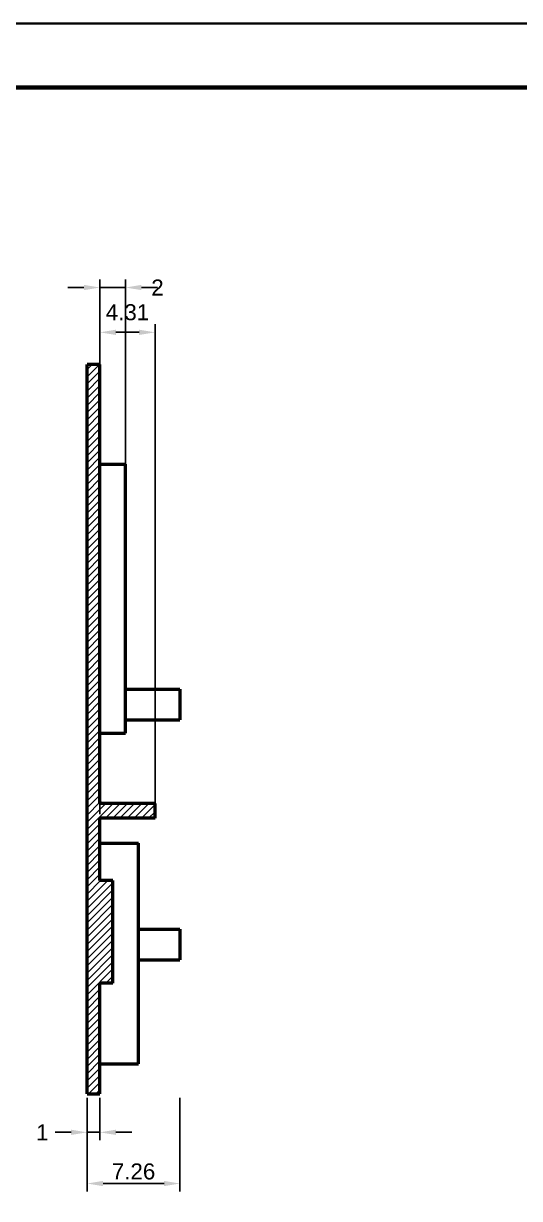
# Model space of a CAD drawing. Header units: millimetres. Extents: x 0 to 900, y 0 to 148.
# Drawn here: x 526.2 to 565, y 56.7 to 148.5 of the extents above; entities that cross this region are included whole.
import ezdxf

# ---------------------------------------------------------------- set-up
doc = ezdxf.new("R2010")
doc.units = ezdxf.units.MM
doc.header["$LTSCALE"] = 0.125
for name, color, linetype, lineweight in [('DIM', 7, 'Continuous', 18), ('FRAME', 7, 'Continuous', 70), ('SECTION_HATCH', 8, 'Continuous', 13), ('TITLE', 7, 'Continuous', 35), ('VISIBLE', 7, 'Continuous', 50)]:
    doc.layers.add(name, color=color, linetype=linetype, lineweight=lineweight)
doc.styles.add('LiberationSans', font='LiberationSans-Regular.ttf')
doc.dimstyles.new('ISO', dxfattribs={"dimscale": 0.5, "dimtxt": 2.5, "dimasz": 2.5, "dimexe": 1.25, "dimexo": 0.625, "dimtad": 1, "dimdsep": 46, "dimtxsty": 'LiberationSans', "dimcen": 0, "dimazin": 3, "dimtfac": 1, "dimtmove": 0, "dimatfit": 3})

msp = doc.modelspace()

# ---------------------------------------------------------------- hatches: boundary and pattern name
at = {"layer": 'SECTION_HATCH'}
h = msp.add_hatch(dxfattribs=at)
h.set_pattern_fill('ANSI31', scale=0.125)
h.paths.add_polyline_path([(532.2, 64.9), (532.15, 64.9), (532.1, 64.9), (532.05, 64.9), (532, 64.9), (531.95, 64.9), (531.9, 64.9), (531.85, 64.9), (531.8, 64.9), (531.75, 64.9), (531.7, 64.9), (531.65, 64.9), (531.6, 64.9), (531.55, 64.9), (531.5, 64.9), (531.45, 64.9), (531.4, 64.9), (531.35, 64.9), (531.3, 64.9), (531.25, 64.9), (531.2, 64.9), (531.2, 64.95), (531.2, 65), (531.2, 65.05), (531.2, 65.1), (531.2, 65.15), (531.2, 65.201), (531.2, 65.251), (531.2, 65.301), (531.2, 65.351), (531.2, 65.401), (531.2, 65.451), (531.2, 65.501), (531.2, 65.551), (531.2, 65.601), (531.2, 65.651), (531.2, 65.701), (531.2, 65.751), (531.2, 65.801), (531.2, 65.851), (531.2, 65.901), (531.2, 65.951), (531.2, 66.001), (531.2, 66.051), (531.2, 66.101), (531.2, 66.151), (531.2, 66.201), (531.2, 66.251), (531.2, 66.301), (531.2, 66.351), (531.2, 66.401), (531.2, 66.451), (531.2, 66.501), (531.2, 66.551), (531.2, 66.601), (531.2, 66.651), (531.2, 66.701), (531.2, 66.751), (531.2, 66.801), (531.2, 66.851), (531.2, 66.901), (531.2, 66.951), (531.2, 67.001), (531.2, 67.051), (531.2, 67.101), (531.2, 67.151), (531.2, 67.201), (531.2, 67.251), (531.2, 67.301), (531.2, 67.351), (531.2, 67.401), (531.2, 67.451), (531.2, 67.501), (531.2, 67.551), (531.2, 67.601), (531.2, 67.651), (531.2, 67.702), (531.2, 67.752), (531.2, 67.802), (531.2, 67.852), (531.2, 67.902), (531.2, 67.952), (531.2, 68.002), (531.2, 68.052), (531.2, 68.102), (531.2, 68.152), (531.2, 68.202), (531.2, 68.252), (531.2, 68.302), (531.2, 68.352), (531.2, 68.402), (531.2, 68.452), (531.2, 68.502), (531.2, 68.552), (531.2, 68.602), (531.2, 68.652), (531.2, 68.702), (531.2, 68.752), (531.2, 68.802), (531.2, 68.852), (531.2, 68.902), (531.2, 68.952), (531.2, 69.002), (531.2, 69.052), (531.2, 69.102), (531.2, 69.152), (531.2, 69.202), (531.2, 69.252), (531.2, 69.302), (531.2, 69.352), (531.2, 69.402), (531.2, 69.452), (531.2, 69.502), (531.2, 69.552), (531.2, 69.602), (531.2, 69.652), (531.2, 69.702), (531.2, 69.752), (531.2, 69.802), (531.2, 69.852), (531.2, 69.902), (531.2, 69.952), (531.2, 70.002), (531.2, 70.052), (531.2, 70.102), (531.2, 70.152), (531.2, 70.202), (531.2, 70.253), (531.2, 70.303), (531.2, 70.353), (531.2, 70.403), (531.2, 70.453), (531.2, 70.503), (531.2, 70.553), (531.2, 70.603), (531.2, 70.653), (531.2, 70.703), (531.2, 70.753), (531.2, 70.803), (531.2, 70.853), (531.2, 70.903), (531.2, 70.953), (531.2, 71.003), (531.2, 71.053), (531.2, 71.103), (531.2, 71.153), (531.2, 71.203), (531.2, 71.253), (531.2, 71.303), (531.2, 71.353), (531.2, 71.403), (531.2, 71.453), (531.2, 71.503), (531.2, 71.553), (531.2, 71.603), (531.2, 71.653), (531.2, 71.703), (531.2, 71.753), (531.2, 71.803), (531.2, 71.853), (531.2, 71.903), (531.2, 71.953), (531.2, 72.003), (531.2, 72.053), (531.2, 72.103), (531.2, 72.153), (531.2, 72.203), (531.2, 72.253), (531.2, 72.303), (531.2, 72.353), (531.2, 72.403), (531.2, 72.453), (531.2, 72.503), (531.2, 72.553), (531.2, 72.603), (531.2, 72.653), (531.2, 72.703), (531.2, 72.753), (531.2, 72.804), (531.2, 72.854), (531.2, 72.904), (531.2, 72.954), (531.2, 73.004), (531.2, 73.054), (531.2, 73.104), (531.2, 73.154), (531.2, 73.204), (531.2, 73.254), (531.2, 73.304), (531.2, 73.354), (531.2, 73.404), (531.2, 73.454), (531.2, 73.504), (531.2, 73.554), (531.2, 73.604), (531.2, 73.654), (531.2, 73.704), (531.2, 73.754), (531.2, 73.804), (531.2, 73.854), (531.2, 73.904), (531.2, 73.954), (531.2, 74.004), (531.2, 74.054), (531.2, 74.104), (531.2, 74.154), (531.2, 74.204), (531.2, 74.254), (531.2, 74.304), (531.2, 74.354), (531.2, 74.404), (531.2, 74.454), (531.2, 74.504), (531.2, 74.554), (531.2, 74.604), (531.2, 74.654), (531.2, 74.704), (531.2, 74.754), (531.2, 74.804), (531.2, 74.854), (531.2, 74.904), (531.2, 74.954), (531.2, 75.004), (531.2, 75.054), (531.2, 75.104), (531.2, 75.154), (531.2, 75.204), (531.2, 75.254), (531.2, 75.305), (531.2, 75.355), (531.2, 75.405), (531.2, 75.455), (531.2, 75.505), (531.2, 75.555), (531.2, 75.605), (531.2, 75.655), (531.2, 75.705), (531.2, 75.755), (531.2, 75.805), (531.2, 75.855), (531.2, 75.905), (531.2, 75.955), (531.2, 76.005), (531.2, 76.055), (531.2, 76.105), (531.2, 76.155), (531.2, 76.205), (531.2, 76.255), (531.2, 76.305), (531.2, 76.355), (531.2, 76.405), (531.2, 76.455), (531.2, 76.505), (531.2, 76.555), (531.2, 76.605), (531.2, 76.655), (531.2, 76.705), (531.2, 76.755), (531.2, 76.805), (531.2, 76.855), (531.2, 76.905), (531.2, 76.955), (531.2, 77.005), (531.2, 77.055), (531.2, 77.105), (531.2, 77.155), (531.2, 77.205), (531.2, 77.255), (531.2, 77.305), (531.2, 77.355), (531.2, 77.405), (531.2, 77.455), (531.2, 77.505), (531.2, 77.555), (531.2, 77.605), (531.2, 77.655), (531.2, 77.705), (531.2, 77.755), (531.2, 77.805), (531.2, 77.856), (531.2, 77.906), (531.2, 77.956), (531.2, 78.006), (531.2, 78.056), (531.2, 78.106), (531.2, 78.156), (531.2, 78.206), (531.2, 78.256), (531.2, 78.306), (531.2, 78.356), (531.2, 78.406), (531.2, 78.456), (531.2, 78.506), (531.2, 78.556), (531.2, 78.606), (531.2, 78.656), (531.2, 78.706), (531.2, 78.756), (531.2, 78.806), (531.2, 78.856), (531.2, 78.906), (531.2, 78.956), (531.2, 79.006), (531.2, 79.056), (531.2, 79.106), (531.2, 79.156), (531.2, 79.206), (531.2, 79.256), (531.2, 79.306), (531.2, 79.356), (531.2, 79.406), (531.2, 79.456), (531.2, 79.506), (531.2, 79.556), (531.2, 79.606), (531.2, 79.656), (531.2, 79.706), (531.2, 79.756), (531.2, 79.806), (531.2, 79.856), (531.2, 79.906), (531.2, 79.956), (531.2, 80.006), (531.2, 80.056), (531.2, 80.106), (531.2, 80.156), (531.2, 80.206), (531.2, 80.256), (531.2, 80.306), (531.2, 80.356), (531.2, 80.407), (531.2, 80.457), (531.2, 80.507), (531.2, 80.557), (531.2, 80.607), (531.2, 80.657), (531.2, 80.707), (531.2, 80.757), (531.2, 80.807), (531.2, 80.857), (531.2, 80.907), (531.2, 80.957), (531.2, 81.007), (531.2, 81.057), (531.2, 81.107), (531.2, 81.157), (531.2, 81.207), (531.2, 81.257), (531.2, 81.307), (531.2, 81.357), (531.2, 81.407), (531.2, 81.457), (531.2, 81.507), (531.2, 81.557), (531.2, 81.607), (531.2, 81.657), (531.2, 81.707), (531.2, 81.757), (531.2, 81.807), (531.2, 81.857), (531.2, 81.907), (531.2, 81.957), (531.2, 82.007), (531.2, 82.057), (531.2, 82.107), (531.2, 82.157), (531.2, 82.207), (531.2, 82.257), (531.2, 82.307), (531.2, 82.357), (531.2, 82.407), (531.2, 82.457), (531.2, 82.507), (531.2, 82.557), (531.2, 82.607), (531.2, 82.657), (531.2, 82.707), (531.2, 82.757), (531.2, 82.807), (531.2, 82.857), (531.2, 82.908), (531.2, 82.958), (531.2, 83.008), (531.2, 83.058), (531.2, 83.108), (531.2, 83.158), (531.2, 83.208), (531.2, 83.258), (531.2, 83.308), (531.2, 83.358), (531.2, 83.408), (531.2, 83.458), (531.2, 83.508), (531.2, 83.558), (531.2, 83.608), (531.2, 83.658), (531.2, 83.708), (531.2, 83.758), (531.2, 83.808), (531.2, 83.858), (531.2, 83.908), (531.2, 83.958), (531.2, 84.008), (531.2, 84.058), (531.2, 84.108), (531.2, 84.158), (531.2, 84.208), (531.2, 84.258), (531.2, 84.308), (531.2, 84.358), (531.2, 84.408), (531.2, 84.458), (531.2, 84.508), (531.2, 84.558), (531.2, 84.608), (531.2, 84.658), (531.2, 84.708), (531.2, 84.758), (531.2, 84.808), (531.2, 84.858), (531.2, 84.908), (531.2, 84.958), (531.2, 85.008), (531.2, 85.058), (531.2, 85.108), (531.2, 85.158), (531.2, 85.208), (531.2, 85.258), (531.2, 85.308), (531.2, 85.358), (531.2, 85.408), (531.2, 85.459), (531.2, 85.509), (531.2, 85.559), (531.2, 85.609), (531.2, 85.659), (531.2, 85.709), (531.2, 85.759), (531.2, 85.809), (531.2, 85.859), (531.2, 85.909), (531.2, 85.959), (531.2, 86.009), (531.2, 86.059), (531.2, 86.109), (531.2, 86.159), (531.2, 86.209), (531.2, 86.259), (531.2, 86.309), (531.2, 86.359), (531.2, 86.409), (531.2, 86.459), (531.2, 86.509), (531.2, 86.559), (531.2, 86.609), (531.2, 86.659), (531.2, 86.709), (531.2, 86.759), (531.2, 86.809), (531.2, 86.859), (531.2, 86.909), (531.2, 86.959), (531.2, 87.009), (531.2, 87.059), (531.2, 87.109), (531.2, 87.159), (531.2, 87.209), (531.2, 87.259), (531.2, 87.309), (531.2, 87.359), (531.2, 87.409), (531.2, 87.459), (531.2, 87.509), (531.2, 87.559), (531.2, 87.609), (531.2, 87.659), (531.2, 87.709), (531.2, 87.759), (531.2, 87.809), (531.2, 87.859), (531.2, 87.909), (531.2, 87.96), (531.2, 88.01), (531.2, 88.06), (531.2, 88.11), (531.2, 88.16), (531.2, 88.21), (531.2, 88.26), (531.2, 88.31), (531.2, 88.36), (531.2, 88.41), (531.2, 88.46), (531.2, 88.51), (531.2, 88.56), (531.2, 88.61), (531.2, 88.66), (531.2, 88.71), (531.2, 88.76), (531.2, 88.81), (531.2, 88.86), (531.2, 88.91), (531.2, 88.96), (531.2, 89.01), (531.2, 89.06), (531.2, 89.11), (531.2, 89.16), (531.2, 89.21), (531.2, 89.26), (531.2, 89.31), (531.2, 89.36), (531.2, 89.41), (531.2, 89.46), (531.2, 89.51), (531.2, 89.56), (531.2, 89.61), (531.2, 89.66), (531.2, 89.71), (531.2, 89.76), (531.2, 89.81), (531.2, 89.86), (531.2, 89.91), (531.2, 89.96), (531.2, 90.01), (531.2, 90.06), (531.2, 90.11), (531.2, 90.16), (531.2, 90.21), (531.2, 90.26), (531.2, 90.31), (531.2, 90.36), (531.2, 90.41), (531.2, 90.46), (531.2, 90.511), (531.2, 90.561), (531.2, 90.611), (531.2, 90.661), (531.2, 90.711), (531.2, 90.761), (531.2, 90.811), (531.2, 90.861), (531.2, 90.911), (531.2, 90.961), (531.2, 91.011), (531.2, 91.061), (531.2, 91.111), (531.2, 91.161), (531.2, 91.211), (531.2, 91.261), (531.2, 91.311), (531.2, 91.361), (531.2, 91.411), (531.2, 91.461), (531.2, 91.511), (531.2, 91.561), (531.2, 91.611), (531.2, 91.661), (531.2, 91.711), (531.2, 91.761), (531.2, 91.811), (531.2, 91.861), (531.2, 91.911), (531.2, 91.961), (531.2, 92.011), (531.2, 92.061), (531.2, 92.111), (531.2, 92.161), (531.2, 92.211), (531.2, 92.261), (531.2, 92.311), (531.2, 92.361), (531.2, 92.411), (531.2, 92.461), (531.2, 92.511), (531.2, 92.561), (531.2, 92.611), (531.2, 92.661), (531.2, 92.711), (531.2, 92.761), (531.2, 92.811), (531.2, 92.861), (531.2, 92.911), (531.2, 92.961), (531.2, 93.011), (531.2, 93.062), (531.2, 93.112), (531.2, 93.162), (531.2, 93.212), (531.2, 93.262), (531.2, 93.312), (531.2, 93.362), (531.2, 93.412), (531.2, 93.462), (531.2, 93.512), (531.2, 93.562), (531.2, 93.612), (531.2, 93.662), (531.2, 93.712), (531.2, 93.762), (531.2, 93.812), (531.2, 93.862), (531.2, 93.912), (531.2, 93.962), (531.2, 94.012), (531.2, 94.062), (531.2, 94.112), (531.2, 94.162), (531.2, 94.212), (531.2, 94.262), (531.2, 94.312), (531.2, 94.362), (531.2, 94.412), (531.2, 94.462), (531.2, 94.512), (531.2, 94.562), (531.2, 94.612), (531.2, 94.662), (531.2, 94.712), (531.2, 94.762), (531.2, 94.812), (531.2, 94.862), (531.2, 94.912), (531.2, 94.962), (531.2, 95.012), (531.2, 95.062), (531.2, 95.112), (531.2, 95.162), (531.2, 95.212), (531.2, 95.262), (531.2, 95.312), (531.2, 95.362), (531.2, 95.412), (531.2, 95.462), (531.2, 95.512), (531.2, 95.563), (531.2, 95.613), (531.2, 95.663), (531.2, 95.713), (531.2, 95.763), (531.2, 95.813), (531.2, 95.863), (531.2, 95.913), (531.2, 95.963), (531.2, 96.013), (531.2, 96.063), (531.2, 96.113), (531.2, 96.163), (531.2, 96.213), (531.2, 96.263), (531.2, 96.313), (531.2, 96.363), (531.2, 96.413), (531.2, 96.463), (531.2, 96.513), (531.2, 96.563), (531.2, 96.613), (531.2, 96.663), (531.2, 96.713), (531.2, 96.763), (531.2, 96.813), (531.2, 96.863), (531.2, 96.913), (531.2, 96.963), (531.2, 97.013), (531.2, 97.063), (531.2, 97.113), (531.2, 97.163), (531.2, 97.213), (531.2, 97.263), (531.2, 97.313), (531.2, 97.363), (531.2, 97.413), (531.2, 97.463), (531.2, 97.513), (531.2, 97.563), (531.2, 97.613), (531.2, 97.663), (531.2, 97.713), (531.2, 97.763), (531.2, 97.813), (531.2, 97.863), (531.2, 97.913), (531.2, 97.963), (531.2, 98.013), (531.2, 98.063), (531.2, 98.114), (531.2, 98.164), (531.2, 98.214), (531.2, 98.264), (531.2, 98.314), (531.2, 98.364), (531.2, 98.414), (531.2, 98.464), (531.2, 98.514), (531.2, 98.564), (531.2, 98.614), (531.2, 98.664), (531.2, 98.714), (531.2, 98.764), (531.2, 98.814), (531.2, 98.864), (531.2, 98.914), (531.2, 98.964), (531.2, 99.014), (531.2, 99.064), (531.2, 99.114), (531.2, 99.164), (531.2, 99.214), (531.2, 99.264), (531.2, 99.314), (531.2, 99.364), (531.2, 99.414), (531.2, 99.464), (531.2, 99.514), (531.2, 99.564), (531.2, 99.614), (531.2, 99.664), (531.2, 99.714), (531.2, 99.764), (531.2, 99.814), (531.2, 99.864), (531.2, 99.914), (531.2, 99.964), (531.2, 100.014), (531.2, 100.064), (531.2, 100.114), (531.2, 100.164), (531.2, 100.214), (531.2, 100.264), (531.2, 100.314), (531.2, 100.364), (531.2, 100.414), (531.2, 100.464), (531.2, 100.514), (531.2, 100.564), (531.2, 100.615), (531.2, 100.665), (531.2, 100.715), (531.2, 100.765), (531.2, 100.815), (531.2, 100.865), (531.2, 100.915), (531.2, 100.965), (531.2, 101.015), (531.2, 101.065), (531.2, 101.115), (531.2, 101.165), (531.2, 101.215), (531.2, 101.265), (531.2, 101.315), (531.2, 101.365), (531.2, 101.415), (531.2, 101.465), (531.2, 101.515), (531.2, 101.565), (531.2, 101.615), (531.2, 101.665), (531.2, 101.715), (531.2, 101.765), (531.2, 101.815), (531.2, 101.865), (531.2, 101.915), (531.2, 101.965), (531.2, 102.015), (531.2, 102.065), (531.2, 102.115), (531.2, 102.165), (531.2, 102.215), (531.2, 102.265), (531.2, 102.315), (531.2, 102.365), (531.2, 102.415), (531.2, 102.465), (531.2, 102.515), (531.2, 102.565), (531.2, 102.615), (531.2, 102.665), (531.2, 102.715), (531.2, 102.765), (531.2, 102.815), (531.2, 102.865), (531.2, 102.915), (531.2, 102.965), (531.2, 103.015), (531.2, 103.065), (531.2, 103.115), (531.2, 103.166), (531.2, 103.216), (531.2, 103.266), (531.2, 103.316), (531.2, 103.366), (531.2, 103.416), (531.2, 103.466), (531.2, 103.516), (531.2, 103.566), (531.2, 103.616), (531.2, 103.666), (531.2, 103.716), (531.2, 103.766), (531.2, 103.816), (531.2, 103.866), (531.2, 103.916), (531.2, 103.966), (531.2, 104.016), (531.2, 104.066), (531.2, 104.116), (531.2, 104.166), (531.2, 104.216), (531.2, 104.266), (531.2, 104.316), (531.2, 104.366), (531.2, 104.416), (531.2, 104.466), (531.2, 104.516), (531.2, 104.566), (531.2, 104.616), (531.2, 104.666), (531.2, 104.716), (531.2, 104.766), (531.2, 104.816), (531.2, 104.866), (531.2, 104.916), (531.2, 104.966), (531.2, 105.016), (531.2, 105.066), (531.2, 105.116), (531.2, 105.166), (531.2, 105.216), (531.2, 105.266), (531.2, 105.316), (531.2, 105.366), (531.2, 105.416), (531.2, 105.466), (531.2, 105.516), (531.2, 105.566), (531.2, 105.616), (531.2, 105.666), (531.2, 105.717), (531.2, 105.767), (531.2, 105.817), (531.2, 105.867), (531.2, 105.917), (531.2, 105.967), (531.2, 106.017), (531.2, 106.067), (531.2, 106.117), (531.2, 106.167), (531.2, 106.217), (531.2, 106.267), (531.2, 106.317), (531.2, 106.367), (531.2, 106.417), (531.2, 106.467), (531.2, 106.517), (531.2, 106.567), (531.2, 106.617), (531.2, 106.667), (531.2, 106.717), (531.2, 106.767), (531.2, 106.817), (531.2, 106.867), (531.2, 106.917), (531.2, 106.967), (531.2, 107.017), (531.2, 107.067), (531.2, 107.117), (531.2, 107.167), (531.2, 107.217), (531.2, 107.267), (531.2, 107.317), (531.2, 107.367), (531.2, 107.417), (531.2, 107.467), (531.2, 107.517), (531.2, 107.567), (531.2, 107.617), (531.2, 107.667), (531.2, 107.717), (531.2, 107.767), (531.2, 107.817), (531.2, 107.867), (531.2, 107.917), (531.2, 107.967), (531.2, 108.017), (531.2, 108.067), (531.2, 108.117), (531.2, 108.167), (531.2, 108.218), (531.2, 108.268), (531.2, 108.318), (531.2, 108.368), (531.2, 108.418), (531.2, 108.468), (531.2, 108.518), (531.2, 108.568), (531.2, 108.618), (531.2, 108.668), (531.2, 108.718), (531.2, 108.768), (531.2, 108.818), (531.2, 108.868), (531.2, 108.918), (531.2, 108.968), (531.2, 109.018), (531.2, 109.068), (531.2, 109.118), (531.2, 109.168), (531.2, 109.218), (531.2, 109.268), (531.2, 109.318), (531.2, 109.368), (531.2, 109.418), (531.2, 109.468), (531.2, 109.518), (531.2, 109.568), (531.2, 109.618), (531.2, 109.668), (531.2, 109.718), (531.2, 109.768), (531.2, 109.818), (531.2, 109.868), (531.2, 109.918), (531.2, 109.968), (531.2, 110.018), (531.2, 110.068), (531.2, 110.118), (531.2, 110.168), (531.2, 110.218), (531.2, 110.268), (531.2, 110.318), (531.2, 110.368), (531.2, 110.418), (531.2, 110.468), (531.2, 110.518), (531.2, 110.568), (531.2, 110.618), (531.2, 110.668), (531.2, 110.718), (531.2, 110.769), (531.2, 110.819), (531.2, 110.869), (531.2, 110.919), (531.2, 110.969), (531.2, 111.019), (531.2, 111.069), (531.2, 111.119), (531.2, 111.169), (531.2, 111.219), (531.2, 111.269), (531.2, 111.319), (531.2, 111.369), (531.2, 111.419), (531.2, 111.469), (531.2, 111.519), (531.2, 111.569), (531.2, 111.619), (531.2, 111.669), (531.2, 111.719), (531.2, 111.769), (531.2, 111.819), (531.2, 111.869), (531.2, 111.919), (531.2, 111.969), (531.2, 112.019), (531.2, 112.069), (531.2, 112.119), (531.2, 112.169), (531.2, 112.219), (531.2, 112.269), (531.2, 112.319), (531.2, 112.369), (531.2, 112.419), (531.2, 112.469), (531.2, 112.519), (531.2, 112.569), (531.2, 112.619), (531.2, 112.669), (531.2, 112.719), (531.2, 112.769), (531.2, 112.819), (531.2, 112.869), (531.2, 112.919), (531.2, 112.969), (531.2, 113.019), (531.2, 113.069), (531.2, 113.119), (531.2, 113.169), (531.2, 113.219), (531.2, 113.269), (531.2, 113.32), (531.2, 113.37), (531.2, 113.42), (531.2, 113.47), (531.2, 113.52), (531.2, 113.57), (531.2, 113.62), (531.2, 113.67), (531.2, 113.72), (531.2, 113.77), (531.2, 113.82), (531.2, 113.87), (531.2, 113.92), (531.2, 113.97), (531.2, 114.02), (531.2, 114.07), (531.2, 114.12), (531.2, 114.17), (531.2, 114.22), (531.2, 114.27), (531.2, 114.32), (531.2, 114.37), (531.2, 114.42), (531.2, 114.47), (531.2, 114.52), (531.2, 114.57), (531.2, 114.62), (531.2, 114.67), (531.2, 114.72), (531.2, 114.77), (531.2, 114.82), (531.2, 114.87), (531.2, 114.92), (531.2, 114.97), (531.2, 115.02), (531.2, 115.07), (531.2, 115.12), (531.2, 115.17), (531.2, 115.22), (531.2, 115.27), (531.2, 115.32), (531.2, 115.37), (531.2, 115.42), (531.2, 115.47), (531.2, 115.52), (531.2, 115.57), (531.2, 115.62), (531.2, 115.67), (531.2, 115.72), (531.2, 115.77), (531.2, 115.821), (531.2, 115.871), (531.2, 115.921), (531.2, 115.971), (531.2, 116.021), (531.2, 116.071), (531.2, 116.121), (531.2, 116.171), (531.2, 116.221), (531.2, 116.271), (531.2, 116.321), (531.2, 116.371), (531.2, 116.421), (531.2, 116.471), (531.2, 116.521), (531.2, 116.571), (531.2, 116.621), (531.2, 116.671), (531.2, 116.721), (531.2, 116.771), (531.2, 116.821), (531.2, 116.871), (531.2, 116.921), (531.2, 116.971), (531.2, 117.021), (531.2, 117.071), (531.2, 117.121), (531.2, 117.171), (531.2, 117.221), (531.2, 117.271), (531.2, 117.321), (531.2, 117.371), (531.2, 117.421), (531.2, 117.471), (531.2, 117.521), (531.2, 117.571), (531.2, 117.621), (531.2, 117.671), (531.2, 117.721), (531.2, 117.771), (531.2, 117.821), (531.2, 117.871), (531.2, 117.921), (531.2, 117.971), (531.2, 118.021), (531.2, 118.071), (531.2, 118.121), (531.2, 118.171), (531.2, 118.221), (531.2, 118.271), (531.2, 118.321), (531.2, 118.372), (531.2, 118.422), (531.2, 118.472), (531.2, 118.522), (531.2, 118.572), (531.2, 118.622), (531.2, 118.672), (531.2, 118.722), (531.2, 118.772), (531.2, 118.822), (531.2, 118.872), (531.2, 118.922), (531.2, 118.972), (531.2, 119.022), (531.2, 119.072), (531.2, 119.122), (531.2, 119.172), (531.2, 119.222), (531.2, 119.272), (531.2, 119.322), (531.2, 119.372), (531.2, 119.422), (531.2, 119.472), (531.2, 119.522), (531.2, 119.572), (531.2, 119.622), (531.2, 119.672), (531.2, 119.722), (531.2, 119.772), (531.2, 119.822), (531.2, 119.872), (531.2, 119.922), (531.2, 119.972), (531.2, 120.022), (531.2, 120.072), (531.2, 120.122), (531.2, 120.172), (531.2, 120.222), (531.2, 120.272), (531.2, 120.322), (531.2, 120.372), (531.2, 120.422), (531.2, 120.472), (531.2, 120.522), (531.2, 120.572), (531.2, 120.622), (531.2, 120.672), (531.2, 120.722), (531.2, 120.772), (531.2, 120.822), (531.2, 120.873), (531.2, 120.923), (531.2, 120.973), (531.2, 121.023), (531.2, 121.073), (531.2, 121.123), (531.2, 121.173), (531.2, 121.223), (531.2, 121.273), (531.2, 121.323), (531.2, 121.373), (531.2, 121.423), (531.2, 121.473), (531.2, 121.523), (531.2, 121.573), (531.2, 121.623), (531.2, 121.673), (531.2, 121.723), (531.2, 121.773), (531.2, 121.823), (531.2, 121.873), (531.243, 121.88), (531.293, 121.88), (531.343, 121.88), (531.393, 121.88), (531.443, 121.88), (531.493, 121.88), (531.543, 121.88), (531.593, 121.88), (531.643, 121.88), (531.693, 121.88), (531.743, 121.88), (531.793, 121.88), (531.843, 121.88), (531.893, 121.88), (531.943, 121.88), (531.993, 121.88), (532.043, 121.88), (532.093, 121.88), (532.143, 121.88), (532.193, 121.88), (532.2, 121.837), (532.2, 121.787), (532.2, 121.737), (532.2, 121.687), (532.2, 121.637), (532.2, 121.587), (532.2, 121.537), (532.2, 121.487), (532.2, 121.437), (532.2, 121.387), (532.2, 121.336), (532.2, 121.286), (532.2, 121.236), (532.2, 121.186), (532.2, 121.136), (532.2, 121.086), (532.2, 121.036), (532.2, 120.986), (532.2, 120.936), (532.2, 120.886), (532.2, 120.836), (532.2, 120.786), (532.2, 120.736), (532.2, 120.686), (532.2, 120.636), (532.2, 120.586), (532.2, 120.536), (532.2, 120.486), (532.2, 120.436), (532.2, 120.386), (532.2, 120.336), (532.2, 120.286), (532.2, 120.236), (532.2, 120.186), (532.2, 120.136), (532.2, 120.086), (532.2, 120.036), (532.2, 119.986), (532.2, 119.936), (532.2, 119.886), (532.2, 119.836), (532.2, 119.786), (532.2, 119.736), (532.2, 119.686), (532.2, 119.636), (532.2, 119.586), (532.2, 119.536), (532.2, 119.486), (532.2, 119.436), (532.2, 119.386), (532.2, 119.336), (532.2, 119.286), (532.2, 119.236), (532.2, 119.186), (532.2, 119.136), (532.2, 119.086), (532.2, 119.036), (532.2, 118.986), (532.2, 118.936), (532.2, 118.886), (532.2, 118.836), (532.2, 118.785), (532.2, 118.735), (532.2, 118.685), (532.2, 118.635), (532.2, 118.585), (532.2, 118.535), (532.2, 118.485), (532.2, 118.435), (532.2, 118.385), (532.2, 118.335), (532.2, 118.285), (532.2, 118.235), (532.2, 118.185), (532.2, 118.135), (532.2, 118.085), (532.2, 118.035), (532.2, 117.985), (532.2, 117.935), (532.2, 117.885), (532.2, 117.835), (532.2, 117.785), (532.2, 117.735), (532.2, 117.685), (532.2, 117.635), (532.2, 117.585), (532.2, 117.535), (532.2, 117.485), (532.2, 117.435), (532.2, 117.385), (532.2, 117.335), (532.2, 117.285), (532.2, 117.235), (532.2, 117.185), (532.2, 117.135), (532.2, 117.085), (532.2, 117.035), (532.2, 116.985), (532.2, 116.935), (532.2, 116.885), (532.2, 116.835), (532.2, 116.785), (532.2, 116.735), (532.2, 116.685), (532.2, 116.635), (532.2, 116.585), (532.2, 116.535), (532.2, 116.485), (532.2, 116.435), (532.2, 116.385), (532.2, 116.335), (532.2, 116.284), (532.2, 116.234), (532.2, 116.184), (532.2, 116.134), (532.2, 116.084), (532.2, 116.034), (532.2, 115.984), (532.2, 115.934), (532.2, 115.884), (532.2, 115.834), (532.2, 115.784), (532.2, 115.734), (532.2, 115.684), (532.2, 115.634), (532.2, 115.584), (532.2, 115.534), (532.2, 115.484), (532.2, 115.434), (532.2, 115.384), (532.2, 115.334), (532.2, 115.284), (532.2, 115.234), (532.2, 115.184), (532.2, 115.134), (532.2, 115.084), (532.2, 115.034), (532.2, 114.984), (532.2, 114.934), (532.2, 114.884), (532.2, 114.834), (532.2, 114.784), (532.2, 114.734), (532.2, 114.684), (532.2, 114.634), (532.2, 114.584), (532.2, 114.534), (532.2, 114.484), (532.2, 114.434), (532.2, 114.384), (532.2, 114.334), (532.2, 114.284), (532.2, 114.234), (532.2, 114.184), (532.2, 114.134), (532.2, 114.084), (532.2, 114.034), (532.2, 113.984), (532.2, 113.934), (532.2, 113.884), (532.2, 113.834), (532.2, 113.784), (532.2, 113.733), (532.2, 113.683), (532.2, 113.633), (532.2, 113.583), (532.2, 113.533), (532.2, 113.483), (532.2, 113.433), (532.2, 113.383), (532.2, 113.333), (532.2, 113.283), (532.2, 113.233), (532.2, 113.183), (532.2, 113.133), (532.2, 113.083), (532.2, 113.033), (532.2, 112.983), (532.2, 112.933), (532.2, 112.883), (532.2, 112.833), (532.2, 112.783), (532.2, 112.733), (532.2, 112.683), (532.2, 112.633), (532.2, 112.583), (532.2, 112.533), (532.2, 112.483), (532.2, 112.433), (532.2, 112.383), (532.2, 112.333), (532.2, 112.283), (532.2, 112.233), (532.2, 112.183), (532.2, 112.133), (532.2, 112.083), (532.2, 112.033), (532.2, 111.983), (532.2, 111.933), (532.2, 111.883), (532.2, 111.833), (532.2, 111.783), (532.2, 111.733), (532.2, 111.683), (532.2, 111.633), (532.2, 111.583), (532.2, 111.533), (532.2, 111.483), (532.2, 111.433), (532.2, 111.383), (532.2, 111.333), (532.2, 111.283), (532.2, 111.233), (532.2, 111.182), (532.2, 111.132), (532.2, 111.082), (532.2, 111.032), (532.2, 110.982), (532.2, 110.932), (532.2, 110.882), (532.2, 110.832), (532.2, 110.782), (532.2, 110.732), (532.2, 110.682), (532.2, 110.632), (532.2, 110.582), (532.2, 110.532), (532.2, 110.482), (532.2, 110.432), (532.2, 110.382), (532.2, 110.332), (532.2, 110.282), (532.2, 110.232), (532.2, 110.182), (532.2, 110.132), (532.2, 110.082), (532.2, 110.032), (532.2, 109.982), (532.2, 109.932), (532.2, 109.882), (532.2, 109.832), (532.2, 109.782), (532.2, 109.732), (532.2, 109.682), (532.2, 109.632), (532.2, 109.582), (532.2, 109.532), (532.2, 109.482), (532.2, 109.432), (532.2, 109.382), (532.2, 109.332), (532.2, 109.282), (532.2, 109.232), (532.2, 109.182), (532.2, 109.132), (532.2, 109.082), (532.2, 109.032), (532.2, 108.982), (532.2, 108.932), (532.2, 108.882), (532.2, 108.832), (532.2, 108.782), (532.2, 108.732), (532.2, 108.681), (532.2, 108.631), (532.2, 108.581), (532.2, 108.531), (532.2, 108.481), (532.2, 108.431), (532.2, 108.381), (532.2, 108.331), (532.2, 108.281), (532.2, 108.231), (532.2, 108.181), (532.2, 108.131), (532.2, 108.081), (532.2, 108.031), (532.2, 107.981), (532.2, 107.931), (532.2, 107.881), (532.2, 107.831), (532.2, 107.781), (532.2, 107.731), (532.2, 107.681), (532.2, 107.631), (532.2, 107.581), (532.2, 107.531), (532.2, 107.481), (532.2, 107.431), (532.2, 107.381), (532.2, 107.331), (532.2, 107.281), (532.2, 107.231), (532.2, 107.181), (532.2, 107.131), (532.2, 107.081), (532.2, 107.031), (532.2, 106.981), (532.2, 106.931), (532.2, 106.881), (532.2, 106.831), (532.2, 106.781), (532.2, 106.731), (532.2, 106.681), (532.2, 106.631), (532.2, 106.581), (532.2, 106.531), (532.2, 106.481), (532.2, 106.431), (532.2, 106.381), (532.2, 106.331), (532.2, 106.281), (532.2, 106.231), (532.2, 106.181), (532.2, 106.13), (532.2, 106.08), (532.2, 106.03), (532.2, 105.98), (532.2, 105.93), (532.2, 105.88), (532.2, 105.83), (532.2, 105.78), (532.2, 105.73), (532.2, 105.68), (532.2, 105.63), (532.2, 105.58), (532.2, 105.53), (532.2, 105.48), (532.2, 105.43), (532.2, 105.38), (532.2, 105.33), (532.2, 105.28), (532.2, 105.23), (532.2, 105.18), (532.2, 105.13), (532.2, 105.08), (532.2, 105.03), (532.2, 104.98), (532.2, 104.93), (532.2, 104.88), (532.2, 104.83), (532.2, 104.78), (532.2, 104.73), (532.2, 104.68), (532.2, 104.63), (532.2, 104.58), (532.2, 104.53), (532.2, 104.48), (532.2, 104.43), (532.2, 104.38), (532.2, 104.33), (532.2, 104.28), (532.2, 104.23), (532.2, 104.18), (532.2, 104.13), (532.2, 104.08), (532.2, 104.03), (532.2, 103.98), (532.2, 103.93), (532.2, 103.88), (532.2, 103.83), (532.2, 103.78), (532.2, 103.73), (532.2, 103.68), (532.2, 103.629), (532.2, 103.579), (532.2, 103.529), (532.2, 103.479), (532.2, 103.429), (532.2, 103.379), (532.2, 103.329), (532.2, 103.279), (532.2, 103.229), (532.2, 103.179), (532.2, 103.129), (532.2, 103.079), (532.2, 103.029), (532.2, 102.979), (532.2, 102.929), (532.2, 102.879), (532.2, 102.829), (532.2, 102.779), (532.2, 102.729), (532.2, 102.679), (532.2, 102.629), (532.2, 102.579), (532.2, 102.529), (532.2, 102.479), (532.2, 102.429), (532.2, 102.379), (532.2, 102.329), (532.2, 102.279), (532.2, 102.229), (532.2, 102.179), (532.2, 102.129), (532.2, 102.079), (532.2, 102.029), (532.2, 101.979), (532.2, 101.929), (532.2, 101.879), (532.2, 101.829), (532.2, 101.779), (532.2, 101.729), (532.2, 101.679), (532.2, 101.629), (532.2, 101.579), (532.2, 101.529), (532.2, 101.479), (532.2, 101.429), (532.2, 101.379), (532.2, 101.329), (532.2, 101.279), (532.2, 101.229), (532.2, 101.179), (532.2, 101.129), (532.2, 101.078), (532.2, 101.028), (532.2, 100.978), (532.2, 100.928), (532.2, 100.878), (532.2, 100.828), (532.2, 100.778), (532.2, 100.728), (532.2, 100.678), (532.2, 100.628), (532.2, 100.578), (532.2, 100.528), (532.2, 100.478), (532.2, 100.428), (532.2, 100.378), (532.2, 100.328), (532.2, 100.278), (532.2, 100.228), (532.2, 100.178), (532.2, 100.128), (532.2, 100.078), (532.2, 100.028), (532.2, 99.978), (532.2, 99.928), (532.2, 99.878), (532.2, 99.828), (532.2, 99.778), (532.2, 99.728), (532.2, 99.678), (532.2, 99.628), (532.2, 99.578), (532.2, 99.528), (532.2, 99.478), (532.2, 99.428), (532.2, 99.378), (532.2, 99.328), (532.2, 99.278), (532.2, 99.228), (532.2, 99.178), (532.2, 99.128), (532.2, 99.078), (532.2, 99.028), (532.2, 98.978), (532.2, 98.928), (532.2, 98.878), (532.2, 98.828), (532.2, 98.778), (532.2, 98.728), (532.2, 98.678), (532.2, 98.628), (532.2, 98.578), (532.2, 98.527), (532.2, 98.477), (532.2, 98.427), (532.2, 98.377), (532.2, 98.327), (532.2, 98.277), (532.2, 98.227), (532.2, 98.177), (532.2, 98.127), (532.2, 98.077), (532.2, 98.027), (532.2, 97.977), (532.2, 97.927), (532.2, 97.877), (532.2, 97.827), (532.2, 97.777), (532.2, 97.727), (532.2, 97.677), (532.2, 97.627), (532.2, 97.577), (532.2, 97.527), (532.2, 97.477), (532.2, 97.427), (532.2, 97.377), (532.2, 97.327), (532.2, 97.277), (532.2, 97.227), (532.2, 97.177), (532.2, 97.127), (532.2, 97.077), (532.2, 97.027), (532.2, 96.977), (532.2, 96.927), (532.2, 96.877), (532.2, 96.827), (532.2, 96.777), (532.2, 96.727), (532.2, 96.677), (532.2, 96.627), (532.2, 96.577), (532.2, 96.527), (532.2, 96.477), (532.2, 96.427), (532.2, 96.377), (532.2, 96.327), (532.2, 96.277), (532.2, 96.227), (532.2, 96.177), (532.2, 96.127), (532.2, 96.077), (532.2, 96.026), (532.2, 95.976), (532.2, 95.926), (532.2, 95.876), (532.2, 95.826), (532.2, 95.776), (532.2, 95.726), (532.2, 95.676), (532.2, 95.626), (532.2, 95.576), (532.2, 95.526), (532.2, 95.476), (532.2, 95.426), (532.2, 95.376), (532.2, 95.326), (532.2, 95.276), (532.2, 95.226), (532.2, 95.176), (532.2, 95.126), (532.2, 95.076), (532.2, 95.026), (532.2, 94.976), (532.2, 94.926), (532.2, 94.876), (532.2, 94.826), (532.2, 94.776), (532.2, 94.726), (532.2, 94.676), (532.2, 94.626), (532.2, 94.576), (532.2, 94.526), (532.2, 94.476), (532.2, 94.426), (532.2, 94.376), (532.2, 94.326), (532.2, 94.276), (532.2, 94.226), (532.2, 94.176), (532.2, 94.126), (532.2, 94.076), (532.2, 94.026), (532.2, 93.976), (532.2, 93.926), (532.2, 93.876), (532.2, 93.826), (532.2, 93.776), (532.2, 93.726), (532.2, 93.676), (532.2, 93.626), (532.2, 93.576), (532.2, 93.526), (532.2, 93.475), (532.2, 93.425), (532.2, 93.375), (532.2, 93.325), (532.2, 93.275), (532.2, 93.225), (532.2, 93.175), (532.2, 93.125), (532.2, 93.075), (532.2, 93.025), (532.2, 92.975), (532.2, 92.925), (532.2, 92.875), (532.2, 92.825), (532.2, 92.775), (532.2, 92.725), (532.2, 92.675), (532.2, 92.625), (532.2, 92.575), (532.2, 92.525), (532.2, 92.475), (532.2, 92.425), (532.2, 92.375), (532.2, 92.325), (532.2, 92.275), (532.2, 92.225), (532.2, 92.175), (532.2, 92.125), (532.2, 92.075), (532.2, 92.025), (532.2, 91.975), (532.2, 91.925), (532.2, 91.875), (532.2, 91.825), (532.2, 91.775), (532.2, 91.725), (532.2, 91.675), (532.2, 91.625), (532.2, 91.575), (532.2, 91.525), (532.2, 91.475), (532.2, 91.425), (532.2, 91.375), (532.2, 91.325), (532.2, 91.275), (532.2, 91.225), (532.2, 91.175), (532.2, 91.125), (532.2, 91.075), (532.2, 91.025), (532.2, 90.975), (532.2, 90.924), (532.2, 90.874), (532.2, 90.824), (532.2, 90.774), (532.2, 90.724), (532.2, 90.674), (532.2, 90.624), (532.2, 90.574), (532.2, 90.524), (532.2, 90.474), (532.2, 90.424), (532.2, 90.374), (532.2, 90.324), (532.2, 90.274), (532.2, 90.224), (532.2, 90.174), (532.2, 90.124), (532.2, 90.074), (532.2, 90.024), (532.2, 89.974), (532.2, 89.924), (532.2, 89.874), (532.2, 89.824), (532.2, 89.774), (532.2, 89.724), (532.2, 89.674), (532.2, 89.624), (532.2, 89.574), (532.2, 89.524), (532.2, 89.474), (532.2, 89.424), (532.2, 89.374), (532.2, 89.324), (532.2, 89.274), (532.2, 89.224), (532.2, 89.174), (532.2, 89.124), (532.2, 89.074), (532.2, 89.024), (532.2, 88.974), (532.2, 88.924), (532.2, 88.874), (532.2, 88.824), (532.2, 88.774), (532.2, 88.724), (532.2, 88.674), (532.2, 88.624), (532.2, 88.574), (532.2, 88.524), (532.2, 88.474), (532.2, 88.423), (532.2, 88.373), (532.2, 88.323), (532.2, 88.273), (532.2, 88.223), (532.2, 88.173), (532.2, 88.123), (532.2, 88.073), (532.2, 88.023), (532.2, 87.973), (532.2, 87.923), (532.2, 87.873), (532.2, 87.823), (532.2, 87.773), (532.2, 87.723), (532.2, 87.673), (532.2, 87.623), (532.207, 87.58), (532.257, 87.58), (532.307, 87.58), (532.357, 87.58), (532.407, 87.58), (532.457, 87.58), (532.507, 87.58), (532.557, 87.58), (532.607, 87.58), (532.657, 87.58), (532.707, 87.58), (532.757, 87.58), (532.807, 87.58), (532.857, 87.58), (532.907, 87.58), (532.957, 87.58), (533.007, 87.58), (533.057, 87.58), (533.107, 87.58), (533.157, 87.58), (533.207, 87.58), (533.257, 87.58), (533.307, 87.58), (533.357, 87.58), (533.407, 87.58), (533.457, 87.58), (533.507, 87.58), (533.557, 87.58), (533.607, 87.58), (533.657, 87.58), (533.707, 87.58), (533.757, 87.58), (533.807, 87.58), (533.857, 87.58), (533.908, 87.58), (533.958, 87.58), (534.008, 87.58), (534.058, 87.58), (534.108, 87.58), (534.158, 87.58), (534.208, 87.58), (534.258, 87.58), (534.308, 87.58), (534.358, 87.58), (534.408, 87.58), (534.458, 87.58), (534.508, 87.58), (534.558, 87.58), (534.608, 87.58), (534.658, 87.58), (534.708, 87.58), (534.758, 87.58), (534.808, 87.58), (534.858, 87.58), (534.908, 87.58), (534.958, 87.58), (535.008, 87.58), (535.058, 87.58), (535.108, 87.58), (535.158, 87.58), (535.208, 87.58), (535.258, 87.58), (535.308, 87.58), (535.358, 87.58), (535.408, 87.58), (535.458, 87.58), (535.508, 87.58), (535.558, 87.58), (535.608, 87.58), (535.658, 87.58), (535.708, 87.58), (535.758, 87.58), (535.808, 87.58), (535.858, 87.58), (535.908, 87.58), (535.958, 87.58), (536.008, 87.58), (536.058, 87.58), (536.108, 87.58), (536.158, 87.58), (536.208, 87.58), (536.258, 87.58), (536.308, 87.58), (536.358, 87.58), (536.409, 87.58), (536.459, 87.58), (536.509, 87.58), (536.51, 87.531), (536.51, 87.481), (536.51, 87.431), (536.51, 87.381), (536.51, 87.331), (536.51, 87.281), (536.51, 87.231), (536.51, 87.181), (536.51, 87.131), (536.51, 87.081), (536.51, 87.031), (536.51, 86.981), (536.51, 86.931), (536.51, 86.881), (536.51, 86.831), (536.51, 86.781), (536.51, 86.731), (536.51, 86.681), (536.51, 86.631), (536.51, 86.581), (536.51, 86.531), (536.51, 86.481), (536.51, 86.431), (536.461, 86.43), (536.411, 86.43), (536.361, 86.43), (536.311, 86.43), (536.261, 86.43), (536.211, 86.43), (536.161, 86.43), (536.111, 86.43), (536.061, 86.43), (536.011, 86.43), (535.961, 86.43), (535.911, 86.43), (535.861, 86.43), (535.811, 86.43), (535.761, 86.43), (535.711, 86.43), (535.661, 86.43), (535.611, 86.43), (535.561, 86.43), (535.511, 86.43), (535.461, 86.43), (535.411, 86.43), (535.361, 86.43), (535.311, 86.43), (535.261, 86.43), (535.21, 86.43), (535.16, 86.43), (535.11, 86.43), (535.06, 86.43), (535.01, 86.43), (534.96, 86.43), (534.91, 86.43), (534.86, 86.43), (534.81, 86.43), (534.76, 86.43), (534.71, 86.43), (534.66, 86.43), (534.61, 86.43), (534.56, 86.43), (534.51, 86.43), (534.46, 86.43), (534.41, 86.43), (534.36, 86.43), (534.31, 86.43), (534.26, 86.43), (534.21, 86.43), (534.16, 86.43), (534.11, 86.43), (534.06, 86.43), (534.01, 86.43), (533.96, 86.43), (533.91, 86.43), (533.86, 86.43), (533.81, 86.43), (533.76, 86.43), (533.71, 86.43), (533.66, 86.43), (533.61, 86.43), (533.56, 86.43), (533.51, 86.43), (533.46, 86.43), (533.41, 86.43), (533.36, 86.43), (533.31, 86.43), (533.26, 86.43), (533.21, 86.43), (533.16, 86.43), (533.11, 86.43), (533.06, 86.43), (533.01, 86.43), (532.96, 86.43), (532.91, 86.43), (532.86, 86.43), (532.81, 86.43), (532.76, 86.43), (532.71, 86.43), (532.659, 86.43), (532.609, 86.43), (532.559, 86.43), (532.509, 86.43), (532.459, 86.43), (532.409, 86.43), (532.359, 86.43), (532.309, 86.43), (532.259, 86.43), (532.209, 86.43), (532.2, 86.389), (532.2, 86.339), (532.2, 86.289), (532.2, 86.239), (532.2, 86.189), (532.2, 86.139), (532.2, 86.089), (532.2, 86.039), (532.2, 85.989), (532.2, 85.939), (532.2, 85.889), (532.2, 85.839), (532.2, 85.789), (532.2, 85.739), (532.2, 85.689), (532.2, 85.639), (532.2, 85.589), (532.2, 85.539), (532.2, 85.489), (532.2, 85.439), (532.2, 85.389), (532.2, 85.339), (532.2, 85.289), (532.2, 85.239), (532.2, 85.189), (532.2, 85.139), (532.2, 85.089), (532.2, 85.039), (532.2, 84.989), (532.2, 84.939), (532.2, 84.889), (532.2, 84.839), (532.2, 84.789), (532.2, 84.739), (532.2, 84.689), (532.2, 84.639), (532.2, 84.589), (532.2, 84.539), (532.2, 84.489), (532.2, 84.439), (532.2, 84.388), (532.2, 84.338), (532.2, 84.288), (532.2, 84.238), (532.2, 84.188), (532.2, 84.138), (532.2, 84.088), (532.2, 84.038), (532.2, 83.988), (532.2, 83.938), (532.2, 83.888), (532.2, 83.838), (532.2, 83.788), (532.2, 83.738), (532.2, 83.688), (532.2, 83.638), (532.2, 83.588), (532.2, 83.538), (532.2, 83.488), (532.2, 83.438), (532.2, 83.388), (532.2, 83.338), (532.2, 83.288), (532.2, 83.238), (532.2, 83.188), (532.2, 83.138), (532.2, 83.088), (532.2, 83.038), (532.2, 82.988), (532.2, 82.938), (532.2, 82.888), (532.2, 82.838), (532.2, 82.788), (532.2, 82.738), (532.2, 82.688), (532.2, 82.638), (532.2, 82.588), (532.2, 82.538), (532.2, 82.488), (532.2, 82.438), (532.2, 82.388), (532.2, 82.338), (532.2, 82.288), (532.2, 82.238), (532.2, 82.188), (532.2, 82.138), (532.2, 82.088), (532.2, 82.038), (532.2, 81.988), (532.2, 81.938), (532.2, 81.888), (532.2, 81.837), (532.2, 81.787), (532.2, 81.737), (532.2, 81.687), (532.2, 81.637), (532.2, 81.587), (532.223, 81.56), (532.273, 81.56), (532.323, 81.56), (532.373, 81.56), (532.423, 81.56), (532.473, 81.56), (532.523, 81.56), (532.573, 81.56), (532.623, 81.56), (532.673, 81.56), (532.723, 81.56), (532.773, 81.56), (532.823, 81.56), (532.873, 81.56), (532.923, 81.56), (532.973, 81.56), (533.023, 81.56), (533.073, 81.56), (533.123, 81.56), (533.173, 81.56), (533.21, 81.547), (533.21, 81.497), (533.21, 81.447), (533.21, 81.397), (533.21, 81.347), (533.21, 81.297), (533.21, 81.247), (533.21, 81.197), (533.21, 81.147), (533.21, 81.097), (533.21, 81.047), (533.21, 80.997), (533.21, 80.947), (533.21, 80.897), (533.21, 80.847), (533.21, 80.797), (533.21, 80.747), (533.21, 80.697), (533.21, 80.647), (533.21, 80.597), (533.21, 80.547), (533.21, 80.497), (533.21, 80.447), (533.21, 80.397), (533.21, 80.346), (533.21, 80.296), (533.21, 80.246), (533.21, 80.196), (533.21, 80.146), (533.21, 80.096), (533.21, 80.046), (533.21, 79.996), (533.21, 79.946), (533.21, 79.896), (533.21, 79.846), (533.21, 79.796), (533.21, 79.746), (533.21, 79.696), (533.21, 79.646), (533.21, 79.596), (533.21, 79.546), (533.21, 79.496), (533.21, 79.446), (533.21, 79.396), (533.21, 79.346), (533.21, 79.296), (533.21, 79.246), (533.21, 79.196), (533.21, 79.146), (533.21, 79.096), (533.21, 79.046), (533.21, 78.996), (533.21, 78.946), (533.21, 78.896), (533.21, 78.846), (533.21, 78.796), (533.21, 78.746), (533.21, 78.696), (533.21, 78.646), (533.21, 78.596), (533.21, 78.546), (533.21, 78.496), (533.21, 78.446), (533.21, 78.396), (533.21, 78.346), (533.21, 78.296), (533.21, 78.246), (533.21, 78.196), (533.21, 78.146), (533.21, 78.096), (533.21, 78.046), (533.21, 77.996), (533.21, 77.946), (533.21, 77.896), (533.21, 77.846), (533.21, 77.795), (533.21, 77.745), (533.21, 77.695), (533.21, 77.645), (533.21, 77.595), (533.21, 77.545), (533.21, 77.495), (533.21, 77.445), (533.21, 77.395), (533.21, 77.345), (533.21, 77.295), (533.21, 77.245), (533.21, 77.195), (533.21, 77.145), (533.21, 77.095), (533.21, 77.045), (533.21, 76.995), (533.21, 76.945), (533.21, 76.895), (533.21, 76.845), (533.21, 76.795), (533.21, 76.745), (533.21, 76.695), (533.21, 76.645), (533.21, 76.595), (533.21, 76.545), (533.21, 76.495), (533.21, 76.445), (533.21, 76.395), (533.21, 76.345), (533.21, 76.295), (533.21, 76.245), (533.21, 76.195), (533.21, 76.145), (533.21, 76.095), (533.21, 76.045), (533.21, 75.995), (533.21, 75.945), (533.21, 75.895), (533.21, 75.845), (533.21, 75.795), (533.21, 75.745), (533.21, 75.695), (533.21, 75.645), (533.21, 75.595), (533.21, 75.545), (533.21, 75.495), (533.21, 75.445), (533.21, 75.395), (533.21, 75.345), (533.21, 75.295), (533.21, 75.244), (533.21, 75.194), (533.21, 75.144), (533.21, 75.094), (533.21, 75.044), (533.21, 74.994), (533.21, 74.944), (533.21, 74.894), (533.21, 74.844), (533.21, 74.794), (533.21, 74.744), (533.21, 74.694), (533.21, 74.644), (533.21, 74.594), (533.21, 74.544), (533.21, 74.494), (533.21, 74.444), (533.21, 74.394), (533.21, 74.344), (533.21, 74.294), (533.21, 74.244), (533.21, 74.194), (533.21, 74.144), (533.21, 74.094), (533.21, 74.044), (533.21, 73.994), (533.21, 73.944), (533.21, 73.894), (533.21, 73.844), (533.21, 73.794), (533.21, 73.744), (533.21, 73.694), (533.21, 73.644), (533.21, 73.594), (533.194, 73.56), (533.144, 73.56), (533.094, 73.56), (533.044, 73.56), (532.994, 73.56), (532.944, 73.56), (532.894, 73.56), (532.844, 73.56), (532.794, 73.56), (532.744, 73.56), (532.694, 73.56), (532.644, 73.56), (532.594, 73.56), (532.544, 73.56), (532.494, 73.56), (532.444, 73.56), (532.393, 73.56), (532.343, 73.56), (532.293, 73.56), (532.243, 73.56), (532.2, 73.553), (532.2, 73.503), (532.2, 73.453), (532.2, 73.403), (532.2, 73.353), (532.2, 73.303), (532.2, 73.253), (532.2, 73.203), (532.2, 73.153), (532.2, 73.103), (532.2, 73.053), (532.2, 73.003), (532.2, 72.953), (532.2, 72.903), (532.2, 72.853), (532.2, 72.803), (532.2, 72.753), (532.2, 72.703), (532.2, 72.653), (532.2, 72.603), (532.2, 72.553), (532.2, 72.503), (532.2, 72.453), (532.2, 72.403), (532.2, 72.353), (532.2, 72.303), (532.2, 72.253), (532.2, 72.203), (532.2, 72.153), (532.2, 72.103), (532.2, 72.053), (532.2, 72.003), (532.2, 71.953), (532.2, 71.903), (532.2, 71.853), (532.2, 71.803), (532.2, 71.753), (532.2, 71.703), (532.2, 71.653), (532.2, 71.603), (532.2, 71.553), (532.2, 71.503), (532.2, 71.453), (532.2, 71.403), (532.2, 71.353), (532.2, 71.303), (532.2, 71.253), (532.2, 71.202), (532.2, 71.152), (532.2, 71.102), (532.2, 71.052), (532.2, 71.002), (532.2, 70.952), (532.2, 70.902), (532.2, 70.852), (532.2, 70.802), (532.2, 70.752), (532.2, 70.702), (532.2, 70.652), (532.2, 70.602), (532.2, 70.552), (532.2, 70.502), (532.2, 70.452), (532.2, 70.402), (532.2, 70.352), (532.2, 70.302), (532.2, 70.252), (532.2, 70.202), (532.2, 70.152), (532.2, 70.102), (532.2, 70.052), (532.2, 70.002), (532.2, 69.952), (532.2, 69.902), (532.2, 69.852), (532.2, 69.802), (532.2, 69.752), (532.2, 69.702), (532.2, 69.652), (532.2, 69.602), (532.2, 69.552), (532.2, 69.502), (532.2, 69.452), (532.2, 69.402), (532.2, 69.352), (532.2, 69.302), (532.2, 69.252), (532.2, 69.202), (532.2, 69.152), (532.2, 69.102), (532.2, 69.052), (532.2, 69.002), (532.2, 68.952), (532.2, 68.902), (532.2, 68.852), (532.2, 68.802), (532.2, 68.752), (532.2, 68.702), (532.2, 68.651), (532.2, 68.601), (532.2, 68.551), (532.2, 68.501), (532.2, 68.451), (532.2, 68.401), (532.2, 68.351), (532.2, 68.301), (532.2, 68.251), (532.2, 68.201), (532.2, 68.151), (532.2, 68.101), (532.2, 68.051), (532.2, 68.001), (532.2, 67.951), (532.2, 67.901), (532.2, 67.851), (532.2, 67.801), (532.2, 67.751), (532.2, 67.701), (532.2, 67.651), (532.2, 67.601), (532.2, 67.551), (532.2, 67.501), (532.2, 67.451), (532.2, 67.401), (532.2, 67.351), (532.2, 67.301), (532.2, 67.251), (532.2, 67.201), (532.2, 67.151), (532.2, 67.101), (532.2, 67.051), (532.2, 67.001), (532.2, 66.951), (532.2, 66.901), (532.2, 66.851), (532.2, 66.801), (532.2, 66.751), (532.2, 66.701), (532.2, 66.651), (532.2, 66.601), (532.2, 66.551), (532.2, 66.501), (532.2, 66.451), (532.2, 66.401), (532.2, 66.351), (532.2, 66.301), (532.2, 66.251), (532.2, 66.201), (532.2, 66.15), (532.2, 66.1), (532.2, 66.05), (532.2, 66), (532.2, 65.95), (532.2, 65.9), (532.2, 65.85), (532.2, 65.8), (532.2, 65.75), (532.2, 65.7), (532.2, 65.65), (532.2, 65.6), (532.2, 65.55), (532.2, 65.5), (532.2, 65.45), (532.2, 65.4), (532.2, 65.35), (532.2, 65.3), (532.2, 65.25), (532.2, 65.2), (532.2, 65.15), (532.2, 65.1), (532.2, 65.05), (532.2, 65), (532.2, 64.95)])

# ---------------------------------------------------------------- linework, layer by layer
at = {"layer": 'FRAME'}
msp.add_lwpolyline([(465, 5), (665, 5), (665, 143.5), (465, 143.5)], close=True, dxfattribs=at)
at = {"layer": 'TITLE'}
msp.add_lwpolyline([(460, 0), (670, 0), (670, 148.5), (460, 148.5)], close=True, dxfattribs=at)
at = {"layer": 'VISIBLE'}
for p, q in [((532.2, 121.88), (531.2, 121.88)), ((531.2, 64.9), (531.2, 121.88)), ((532.2, 87.58), (532.2, 121.88)), ((532.2, 114.08), (534.2, 114.08)), ((534.2, 93.08), (534.2, 114.08)), ((534.2, 96.513), (538.46, 96.513)), ((534.2, 94.113), (538.46, 94.113)), ((532.2, 93.08), (534.2, 93.08)), ((532.2, 87.732), (532.2, 87.58)), ((536.51, 87.58), (532.2, 87.58)), ((536.51, 86.43), (536.51, 87.58)), ((532.2, 81.56), (532.2, 86.43)), ((536.51, 86.43), (532.2, 86.43)), ((532.2, 81.56), (532.2, 84.49)), ((532.2, 84.49), (535.21, 84.49)), ((535.21, 67.25), (535.21, 84.49)), ((533.21, 81.56), (532.2, 81.56)), ((533.21, 73.56), (533.21, 81.56)), ((535.21, 77.762), (538.46, 77.762)), ((535.21, 75.362), (538.46, 75.362)), ((532.2, 67.25), (532.2, 73.56)), ((532.2, 64.9), (532.2, 73.56)), ((533.21, 73.56), (532.2, 73.56)), ((532.2, 67.25), (535.21, 67.25)), ((531.2, 64.9), (532.2, 64.9))]:
    msp.add_line(p, q, dxfattribs=at)
for points in [[(538.46, 96.513), (538.46, 96.409), (538.46, 96.304), (538.46, 96.2), (538.46, 96.096), (538.46, 95.991), (538.46, 95.887), (538.46, 95.783), (538.46, 95.678), (538.46, 95.574), (538.46, 95.47), (538.46, 95.365), (538.46, 95.261), (538.46, 95.157), (538.46, 95.052), (538.46, 94.948), (538.46, 94.843), (538.46, 94.739), (538.46, 94.635), (538.46, 94.53), (538.46, 94.426), (538.46, 94.322), (538.46, 94.217), (538.46, 94.113)], [(538.46, 77.762), (538.46, 77.658), (538.46, 77.553), (538.46, 77.449), (538.46, 77.345), (538.46, 77.24), (538.46, 77.136), (538.46, 77.031), (538.46, 76.927), (538.46, 76.823), (538.46, 76.718), (538.46, 76.614), (538.46, 76.51), (538.46, 76.405), (538.46, 76.301), (538.46, 76.197), (538.46, 76.092), (538.46, 75.988), (538.46, 75.884), (538.46, 75.779), (538.46, 75.675), (538.46, 75.571), (538.46, 75.466), (538.46, 75.362)]]:
    msp.add_lwpolyline(points, dxfattribs=at)

# ---------------------------------------------------------------- dimensions: what is measured, and where the dimension line sits
at = {"layer": 'DIM'}
for base, p1, p2, location in [((532.2, 127.88), (532.2, 104), (534.2, 104), (536.7, 127.88)), ((531.2, 61.9), (531.2, 64.9), (532.2, 64.9), (527.7, 61.9))]:
    msp.add_linear_dim(base=base, p1=p1, p2=p2, location=location, dimstyle='ISO', override={"dimtmove": 2}, dxfattribs=at).render()
for base, p1, p2 in [((532.2, 124.38), (532.2, 86.43), (536.51, 86.43)), ((531.2, 57.9), (531.2, 64.9), (538.46, 64.9))]:
    msp.add_linear_dim(base=base, p1=p1, p2=p2, dimstyle='ISO', dxfattribs=at).render()

doc.saveas('drawing.dxf')
